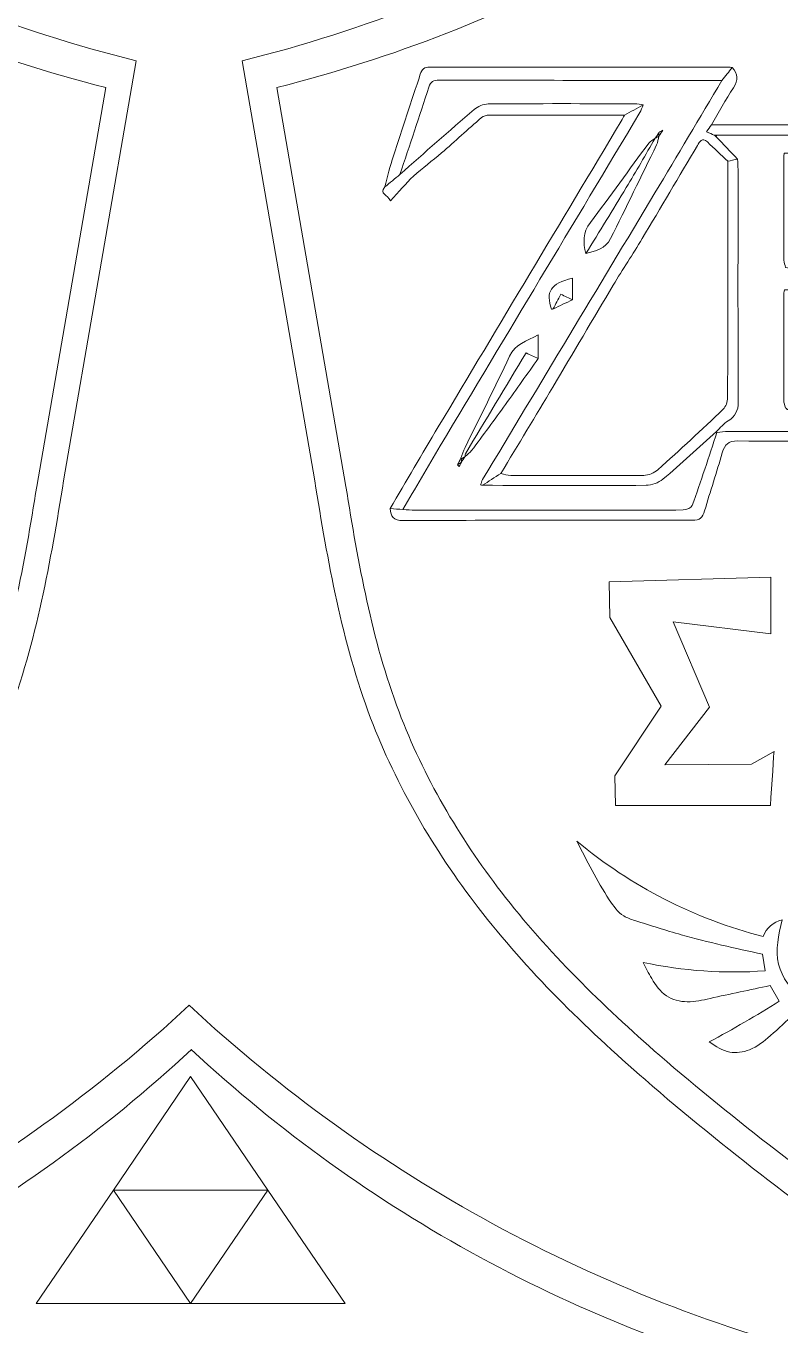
# Model space of a CAD drawing. Header units: inches. Extents: x 0 to 12, y 0 to 12.
# Drawn here: x 8.016 to 8.977, y 5.229 to 6.885 of the extents above; entities that cross this region are included whole.
import ezdxf

# ---------------------------------------------------------------- set-up
doc = ezdxf.new("R2010")
doc.units = ezdxf.units.IN
doc.header["$MEASUREMENT"] = 0

msp = doc.modelspace()

# ---------------------------------------------------------------- linework, layer by layer
at = {"color": 250, "lineweight": 0}
for p, q in [((8.0637, 6.3055), (8.1562, 6.8407)), ((8.2913, 6.8407), (8.3838, 6.3055))]:
    msp.add_line(p, q, dxfattribs=at)
at = {"color": 5, "lineweight": 0}
for p, q in [((8.0295, 6.2983), (8.1174, 6.8067)), ((8.3357, 6.8067), (8.4235, 6.2983)), ((8.9578, 5.6809), (8.9546, 5.7021)), ((8.976, 5.6423), (8.9642, 5.662)), ((8.2256, 5.5463), (8.1271, 5.4015)), ((8.324, 5.4015), (8.2256, 5.5463)), ((8.1271, 5.4015), (8.0287, 5.2568)), ((8.2256, 5.2568), (8.1271, 5.4015)), ((8.1271, 5.4015), (8.324, 5.4015)), ((8.324, 5.4015), (8.2256, 5.2568)), ((8.4225, 5.2568), (8.324, 5.4015)), ((8.0287, 5.2568), (8.2256, 5.2568)), ((8.2256, 5.2568), (8.4225, 5.2568))]:
    msp.add_line(p, q, dxfattribs=at)
at = {"color": 250, "lineweight": 0}
for centre, start, end in [((8.6206, 8.686), 227.0707, 255.8739), ((7.8269, 8.686), 284.1261, 312.9293), ((6.9277, 7.0303), 284.1261, 312.9293), ((9.5198, 7.0303), 227.0707, 255.8739)]:
    msp.add_arc(centre, 1.9029, start, end, dxfattribs=at)
at = {"color": 5, "lineweight": 0}
for centre, radius, start, end in [((8.5586, 8.5598), 1.8077, 227.0707, 255.8739), ((7.8945, 8.5598), 1.8077, 284.1261, 312.9293), ((9.105, 6.3098), 0.604, 230.1334, 255.6659), ((8.986, 5.7142), 0.0322, 101.4674, 161.1937), ((8.9176, 6.23), 0.5506, 257.9267, 274.1924), ((8.1845, 6.8968), 1.4833, 298.2597, 302.2494), ((6.9953, 6.9041), 1.8077, 284.1261, 312.9293), ((9.4577, 6.9041), 1.8077, 227.0707, 255.8739)]:
    msp.add_arc(centre, radius, start, end, dxfattribs=at)
for points, knots in [([(8.9159, 6.8322), (8.9116, 6.8267), (8.9073, 6.8213), (8.9029, 6.8158), (8.7828, 6.8158), (8.6627, 6.8158), (8.5425, 6.8161), (8.5354, 6.8161), (8.5316, 6.8144), (8.5292, 6.8072), (8.5173, 6.77), (8.5048, 6.733), (8.4924, 6.6959), (8.486, 6.6906), (8.4796, 6.6853), (8.4732, 6.68), (8.4768, 6.6932), (8.4798, 6.7066), (8.484, 6.7196), (8.4953, 6.7544), (8.5072, 6.789), (8.5184, 6.8238), (8.5205, 6.8301), (8.5232, 6.8328), (8.5303, 6.8328), (8.6572, 6.8326), (8.7841, 6.8326), (8.9111, 6.8326), (8.9127, 6.8326), (8.9143, 6.8324), (8.9159, 6.8322)], [0, 0, 0, 0, 1, 1, 1, 2, 2, 2, 3, 3, 3, 4, 4, 4, 5, 5, 5, 6, 6, 6, 7, 7, 7, 8, 8, 8, 9, 9, 9, 10, 10, 10, 10]), ([(8.9159, 6.8322), (8.9233, 6.8241), (8.9238, 6.8161), (8.9176, 6.8065), (8.9076, 6.7912), (8.8988, 6.7751), (8.8895, 6.7593), (8.8876, 6.7564), (8.8857, 6.7535), (8.8834, 6.7501), (8.8872, 6.7485), (8.8901, 6.7473), (8.893, 6.746), (8.8939, 6.7454), (8.8947, 6.7447), (8.8956, 6.744), (8.9046, 6.7345), (8.9137, 6.725), (8.9227, 6.7155), (8.9186, 6.7146), (8.9145, 6.7136), (8.9104, 6.7127), (8.9017, 6.7209), (8.8931, 6.7292), (8.8844, 6.7373), (8.8775, 6.7438), (8.8744, 6.7375), (8.8717, 6.7329), (8.8481, 6.6934), (8.8249, 6.6536), (8.8012, 6.6141), (8.7893, 6.5942), (8.7763, 6.5749), (8.7644, 6.5549), (8.7385, 6.5117), (8.7131, 6.4682), (8.6873, 6.4249), (8.6654, 6.3881), (8.6432, 6.3515), (8.6211, 6.3148), (8.6132, 6.3098), (8.6054, 6.3047), (8.5975, 6.2997), (8.5975, 6.2997), (8.5974, 6.2997), (8.5974, 6.2997), (8.5968, 6.3), (8.5961, 6.3002), (8.5953, 6.3002), (8.5961, 6.3024), (8.5965, 6.3049), (8.5977, 6.3069), (8.6709, 6.4288), (8.7443, 6.5506), (8.8175, 6.6724), (8.8461, 6.7201), (8.8745, 6.768), (8.9029, 6.8158), (8.9073, 6.8213), (8.9116, 6.8267), (8.9159, 6.8322)], [0, 0, 0, 0, 1, 1, 1, 2, 2, 2, 3, 3, 3, 4, 4, 4, 5, 5, 5, 6, 6, 6, 7, 7, 7, 8, 8, 8, 9, 9, 9, 10, 10, 10, 11, 11, 11, 12, 12, 12, 13, 13, 13, 14, 14, 14, 15, 15, 15, 16, 16, 16, 17, 17, 17, 18, 18, 18, 19, 19, 19, 20, 20, 20, 20]), ([(8.8026, 6.7846), (8.7991, 6.7851), (8.7955, 6.786), (8.7919, 6.786), (8.7296, 6.7861), (8.6673, 6.7863), (8.605, 6.7858), (8.5989, 6.7857), (8.5916, 6.7827), (8.5869, 6.7786), (8.5551, 6.7514), (8.5239, 6.7236), (8.4924, 6.6959), (8.5048, 6.733), (8.5173, 6.77), (8.5292, 6.8072), (8.5316, 6.8144), (8.5354, 6.8161), (8.5425, 6.8161), (8.6627, 6.8158), (8.7828, 6.8158), (8.9029, 6.8158), (8.8745, 6.768), (8.8461, 6.7201), (8.8175, 6.6724), (8.7443, 6.5506), (8.6709, 6.4288), (8.5977, 6.3069), (8.5965, 6.3049), (8.5961, 6.3024), (8.5953, 6.3002), (8.596, 6.3), (8.5967, 6.2999), (8.5974, 6.2997), (8.5974, 6.2997), (8.5975, 6.2997), (8.5975, 6.2997), (8.667, 6.2996), (8.7366, 6.2992), (8.8062, 6.2997), (8.8135, 6.2997), (8.8222, 6.3029), (8.8277, 6.3075), (8.851, 6.3271), (8.8732, 6.3478), (8.8958, 6.3681), (8.8958, 6.3681), (8.8965, 6.3672), (8.8965, 6.3672), (8.8862, 6.336), (8.8761, 6.3047), (8.8651, 6.2738), (8.8641, 6.2709), (8.8576, 6.2684), (8.8536, 6.2683), (8.8288, 6.2678), (8.804, 6.268), (8.7792, 6.268), (8.6902, 6.268), (8.6011, 6.268), (8.5121, 6.2681), (8.5068, 6.2681), (8.5016, 6.2685), (8.4963, 6.2688), (8.5121, 6.2958), (8.5276, 6.3229), (8.5437, 6.3498), (8.6285, 6.4915), (8.7134, 6.6331), (8.7982, 6.7747), (8.8, 6.7778), (8.8012, 6.7813), (8.8026, 6.7846)], [0, 0, 0, 0, 1, 1, 1, 2, 2, 2, 3, 3, 3, 4, 4, 4, 5, 5, 5, 6, 6, 6, 7, 7, 7, 8, 8, 8, 9, 9, 9, 10, 10, 10, 11, 11, 11, 12, 12, 12, 13, 13, 13, 14, 14, 14, 15, 15, 15, 16, 16, 16, 17, 17, 17, 18, 18, 18, 19, 19, 19, 20, 20, 20, 21, 21, 21, 22, 22, 22, 23, 23, 23, 24, 24, 24, 24]), ([(8.8026, 6.7846), (8.7946, 6.7802), (8.7865, 6.7758), (8.7785, 6.7714), (8.7211, 6.7715), (8.6636, 6.7717), (8.6062, 6.7716), (8.6029, 6.7716), (8.5988, 6.7704), (8.5963, 6.7683), (8.5792, 6.7535), (8.5625, 6.7382), (8.5454, 6.7233), (8.5337, 6.7132), (8.5211, 6.7041), (8.5097, 6.6936), (8.4998, 6.6845), (8.4912, 6.6739), (8.4804, 6.6623), (8.4771, 6.6705), (8.4653, 6.6705), (8.4732, 6.68), (8.4796, 6.6853), (8.486, 6.6906), (8.4924, 6.6959), (8.5239, 6.7236), (8.5551, 6.7514), (8.5869, 6.7786), (8.5916, 6.7827), (8.5989, 6.7857), (8.605, 6.7858), (8.6673, 6.7863), (8.7296, 6.7861), (8.7919, 6.786), (8.7955, 6.786), (8.7991, 6.7851), (8.8026, 6.7846)], [0, 0, 0, 0, 1, 1, 1, 2, 2, 2, 3, 3, 3, 4, 4, 4, 5, 5, 5, 6, 6, 6, 7, 7, 7, 8, 8, 8, 9, 9, 9, 10, 10, 10, 11, 11, 11, 12, 12, 12, 12]), ([(8.4963, 6.2688), (8.4909, 6.2692), (8.4855, 6.2697), (8.4801, 6.2702), (8.5005, 6.3049), (8.5206, 6.3397), (8.5413, 6.3742), (8.619, 6.5041), (8.6968, 6.634), (8.7746, 6.7639), (8.776, 6.7663), (8.7772, 6.7689), (8.7785, 6.7714), (8.7865, 6.7758), (8.7946, 6.7802), (8.8026, 6.7846), (8.8012, 6.7813), (8.8, 6.7778), (8.7982, 6.7747), (8.7134, 6.6331), (8.6285, 6.4915), (8.5437, 6.3498), (8.5276, 6.3229), (8.5121, 6.2958), (8.4963, 6.2688)], [0, 0, 0, 0, 1, 1, 1, 2, 2, 2, 3, 3, 3, 4, 4, 4, 5, 5, 5, 6, 6, 6, 7, 7, 7, 8, 8, 8, 8]), ([(9.2581, 6.759), (9.2538, 6.7546), (9.2496, 6.7503), (9.2453, 6.746), (9.2013, 6.746), (9.1572, 6.746), (9.1132, 6.746), (9.1078, 6.7597), (9.1023, 6.7503), (9.0967, 6.7462), (9.0958, 6.7461), (9.0948, 6.7461), (9.0938, 6.746), (9.0279, 6.746), (8.9619, 6.746), (8.8959, 6.746), (8.8949, 6.746), (8.894, 6.746), (8.893, 6.746), (8.8901, 6.7473), (8.8872, 6.7485), (8.8834, 6.7501), (8.8857, 6.7535), (8.8876, 6.7564), (8.8895, 6.7593), (9.0087, 6.7593), (9.1279, 6.7594), (9.2471, 6.7594), (9.2507, 6.7594), (9.2544, 6.7591), (9.2581, 6.759)], [0, 0, 0, 0, 1, 1, 1, 2, 2, 2, 3, 3, 3, 4, 4, 4, 5, 5, 5, 6, 6, 6, 7, 7, 7, 8, 8, 8, 9, 9, 9, 10, 10, 10, 10]), ([(9.463, 6.74), (9.4907, 6.7282), (9.511, 6.7093), (9.5251, 6.6819), (9.5445, 6.6444), (9.5533, 6.605), (9.5533, 6.5633), (9.5533, 6.5546), (9.5519, 6.5459), (9.5512, 6.5372), (9.5518, 6.5288), (9.5545, 6.52), (9.5526, 6.5123), (9.5469, 6.4892), (9.5396, 6.4665), (9.5327, 6.4437), (9.531, 6.438), (9.5284, 6.4325), (9.5263, 6.4269), (9.5157, 6.4155), (9.5051, 6.4041), (9.4946, 6.3927), (9.4941, 6.3922), (9.4944, 6.3911), (9.4944, 6.3903), (9.4944, 6.3903), (9.4944, 6.3906), (9.4944, 6.3906), (9.4709, 6.3701), (9.441, 6.3657), (9.4125, 6.358), (9.404, 6.3557), (9.3947, 6.356), (9.3858, 6.356), (9.2315, 6.3559), (9.0772, 6.3558), (8.9229, 6.3562), (8.911, 6.3563), (8.9063, 6.3519), (8.9033, 6.3412), (8.8963, 6.3164), (8.888, 6.2919), (8.8808, 6.2671), (8.8783, 6.2586), (8.8748, 6.2551), (8.8651, 6.2551), (8.7421, 6.2554), (8.6192, 6.2552), (8.4962, 6.2548), (8.4846, 6.2547), (8.4802, 6.2596), (8.4801, 6.2702), (8.4855, 6.2697), (8.4909, 6.2692), (8.4963, 6.2688), (8.5016, 6.2685), (8.5068, 6.2681), (8.5121, 6.2681), (8.6011, 6.268), (8.6902, 6.268), (8.7792, 6.268), (8.804, 6.268), (8.8288, 6.2678), (8.8536, 6.2683), (8.8576, 6.2684), (8.8641, 6.2709), (8.8651, 6.2738), (8.8761, 6.3047), (8.8862, 6.336), (8.8965, 6.3672), (8.9013, 6.3676), (8.9062, 6.3684), (8.911, 6.3684), (8.9688, 6.3685), (9.0265, 6.3685), (9.0843, 6.3685), (9.0886, 6.3685), (9.0929, 6.3689), (9.0983, 6.3691), (9.0983, 6.3877), (9.0984, 6.4051), (9.0982, 6.4226), (9.098, 6.4591), (9.0976, 6.4957), (9.0973, 6.5323), (9.101, 6.5362), (9.1048, 6.5401), (9.1086, 6.5441), (9.1099, 6.541), (9.1122, 6.5379), (9.1122, 6.5347), (9.1125, 6.4867), (9.1125, 6.4386), (9.1126, 6.3906), (9.1114, 6.385), (9.1099, 6.3795), (9.1092, 6.3739), (9.109, 6.3723), (9.1114, 6.3704), (9.1126, 6.3686), (9.1743, 6.3686), (9.236, 6.3686), (9.2988, 6.3686), (9.2988, 6.3804), (9.2988, 6.3906), (9.2987, 6.4007), (9.2985, 6.4446), (9.2981, 6.4886), (9.2978, 6.5325), (9.3017, 6.5372), (9.3057, 6.5418), (9.3096, 6.5464), (9.3108, 6.5433), (9.3131, 6.5402), (9.3131, 6.5371), (9.3135, 6.4897), (9.3135, 6.4423), (9.3136, 6.3948), (9.312, 6.3865), (9.3103, 6.3782), (9.3087, 6.3699), (9.3126, 6.3694), (9.3166, 6.3684), (9.3206, 6.3685), (9.3478, 6.369), (9.375, 6.3695), (9.4022, 6.3705), (9.4609, 6.3726), (9.5053, 6.4054), (9.5242, 6.4609), (9.5386, 6.5035), (9.5406, 6.5474), (9.5364, 6.592), (9.5308, 6.6513), (9.5111, 6.7019), (9.4554, 6.732), (9.4579, 6.7346), (9.4605, 6.7373), (9.463, 6.74)], [0, 0, 0, 0, 1, 1, 1, 2, 2, 2, 3, 3, 3, 4, 4, 4, 5, 5, 5, 6, 6, 6, 7, 7, 7, 8, 8, 8, 9, 9, 9, 10, 10, 10, 11, 11, 11, 12, 12, 12, 13, 13, 13, 14, 14, 14, 15, 15, 15, 16, 16, 16, 17, 17, 17, 18, 18, 18, 19, 19, 19, 20, 20, 20, 21, 21, 21, 22, 22, 22, 23, 23, 23, 24, 24, 24, 25, 25, 25, 26, 26, 26, 27, 27, 27, 28, 28, 28, 29, 29, 29, 30, 30, 30, 31, 31, 31, 32, 32, 32, 33, 33, 33, 34, 34, 34, 35, 35, 35, 36, 36, 36, 37, 37, 37, 38, 38, 38, 39, 39, 39, 40, 40, 40, 41, 41, 41, 42, 42, 42, 43, 43, 43, 44, 44, 44, 45, 45, 45, 46, 46, 46, 46]), ([(8.8225, 6.7493), (8.8225, 6.7493), (8.8226, 6.7494), (8.8226, 6.7494), (8.821, 6.7469), (8.8193, 6.7445), (8.8177, 6.742), (8.8177, 6.742), (8.8177, 6.742), (8.8177, 6.742), (8.815, 6.74), (8.8116, 6.7385), (8.8097, 6.7359), (8.7848, 6.7022), (8.7607, 6.668), (8.7352, 6.6348), (8.7251, 6.6218), (8.7259, 6.6091), (8.7295, 6.595), (8.7418, 6.5984), (8.7546, 6.6013), (8.7609, 6.6141), (8.7806, 6.6538), (8.8001, 6.6936), (8.8195, 6.7335), (8.8212, 6.7369), (8.8215, 6.741), (8.8224, 6.7447), (8.8224, 6.7447), (8.8223, 6.7446), (8.8223, 6.7446), (8.824, 6.7472), (8.8257, 6.7497), (8.8274, 6.7522), (8.8257, 6.7513), (8.8241, 6.7503), (8.8225, 6.7493)], [0, 0, 0, 0, 1, 1, 1, 2, 2, 2, 3, 3, 3, 4, 4, 4, 5, 5, 5, 6, 6, 6, 7, 7, 7, 8, 8, 8, 9, 9, 9, 10, 10, 10, 11, 11, 11, 12, 12, 12, 12]), ([(8.8177, 6.742), (8.8055, 6.721), (8.7935, 6.6999), (8.7809, 6.6792), (8.764, 6.651), (8.7467, 6.6231), (8.7295, 6.595), (8.7259, 6.6091), (8.7251, 6.6218), (8.7352, 6.6348), (8.7607, 6.668), (8.7848, 6.7022), (8.8097, 6.7359), (8.8116, 6.7385), (8.815, 6.74), (8.8177, 6.742)], [0, 0, 0, 0, 1, 1, 1, 2, 2, 2, 3, 3, 3, 4, 4, 4, 5, 5, 5, 5]), ([(8.8224, 6.7447), (8.8215, 6.741), (8.8212, 6.7369), (8.8195, 6.7335), (8.8001, 6.6936), (8.7806, 6.6538), (8.7609, 6.6141), (8.7546, 6.6013), (8.7418, 6.5984), (8.7295, 6.595), (8.7467, 6.6231), (8.764, 6.651), (8.7809, 6.6792), (8.7935, 6.6999), (8.8055, 6.721), (8.8177, 6.742), (8.8177, 6.742), (8.8177, 6.742), (8.8177, 6.742), (8.8192, 6.7429), (8.8208, 6.7438), (8.8224, 6.7447)], [0, 0, 0, 0, 1, 1, 1, 2, 2, 2, 3, 3, 3, 4, 4, 4, 5, 5, 5, 6, 6, 6, 7, 7, 7, 7]), ([(8.8224, 6.7447), (8.8208, 6.7438), (8.8192, 6.7429), (8.8177, 6.742), (8.8193, 6.7445), (8.821, 6.7469), (8.8226, 6.7494), (8.8225, 6.7478), (8.8224, 6.7462), (8.8223, 6.7446), (8.8223, 6.7446), (8.8224, 6.7447), (8.8224, 6.7447)], [0, 0, 0, 0, 1, 1, 1, 2, 2, 2, 3, 3, 3, 4, 4, 4, 4]), ([(8.8223, 6.7446), (8.8224, 6.7462), (8.8225, 6.7478), (8.8226, 6.7494), (8.8226, 6.7494), (8.8225, 6.7493), (8.8225, 6.7493), (8.8241, 6.7503), (8.8257, 6.7513), (8.8274, 6.7522), (8.8257, 6.7497), (8.824, 6.7472), (8.8223, 6.7446)], [0, 0, 0, 0, 1, 1, 1, 2, 2, 2, 3, 3, 3, 4, 4, 4, 4]), ([(8.8274, 6.7522), (8.8257, 6.7513), (8.8241, 6.7503), (8.8225, 6.7493), (8.8241, 6.7503), (8.8257, 6.7513), (8.8274, 6.7522)], [0, 0, 0, 0, 1, 1, 1, 2, 2, 2, 2]), ([(8.8959, 6.746), (8.8958, 6.7454), (8.8957, 6.7447), (8.8956, 6.744), (8.8947, 6.7447), (8.8939, 6.7454), (8.893, 6.746), (8.894, 6.746), (8.8949, 6.746), (8.8959, 6.746)], [0, 0, 0, 0, 1, 1, 1, 2, 2, 2, 3, 3, 3, 3]), ([(8.8959, 6.746), (8.9619, 6.746), (9.0279, 6.746), (9.0938, 6.746), (9.0947, 6.7455), (9.0955, 6.745), (9.0964, 6.7444), (9.0963, 6.7001), (9.0962, 6.6558), (9.096, 6.6115), (9.083, 6.6451), (9.07, 6.6786), (9.0568, 6.7121), (9.0552, 6.7159), (9.0525, 6.7193), (9.0503, 6.7229), (9.0279, 6.7229), (9.0056, 6.7229), (8.9824, 6.7229), (8.9822, 6.7216), (8.9817, 6.7197), (8.9817, 6.7178), (8.9816, 6.674), (8.9816, 6.6303), (8.9818, 6.5865), (8.9818, 6.5835), (8.9833, 6.5805), (8.9841, 6.5775), (9.0112, 6.5703), (9.0244, 6.5747), (9.0399, 6.5958), (9.0442, 6.6017), (9.0487, 6.6075), (9.0531, 6.6133), (9.0531, 6.5784), (9.0531, 6.5436), (9.0531, 6.5059), (9.044, 6.5196), (9.0368, 6.5308), (9.0291, 6.5416), (9.027, 6.5446), (9.0235, 6.5484), (9.0204, 6.5486), (9.008, 6.5494), (8.9955, 6.549), (8.9826, 6.549), (8.9821, 6.5456), (8.9816, 6.5437), (8.9816, 6.5418), (8.9816, 6.4971), (8.9816, 6.4524), (8.9817, 6.4078), (8.9817, 6.4047), (8.9831, 6.4016), (8.9838, 6.3986), (8.9846, 6.3978), (8.9854, 6.3971), (8.9862, 6.3964), (9.0049, 6.3966), (9.0237, 6.3973), (9.0423, 6.3965), (9.0516, 6.3961), (9.055, 6.3996), (9.0575, 6.4079), (9.0704, 6.4495), (9.084, 6.4909), (9.0973, 6.5323), (9.0976, 6.4957), (9.098, 6.4591), (9.0982, 6.4226), (9.0984, 6.4051), (9.0983, 6.3877), (9.0983, 6.3691), (9.0929, 6.3689), (9.0886, 6.3685), (9.0843, 6.3685), (9.0265, 6.3685), (8.9688, 6.3685), (8.911, 6.3684), (8.9062, 6.3684), (8.9013, 6.3676), (8.8965, 6.3672), (8.8965, 6.3672), (8.8958, 6.3681), (8.8958, 6.3681), (8.9008, 6.3728), (8.9051, 6.3786), (8.9108, 6.382), (8.9202, 6.3877), (8.9237, 6.3947), (8.9236, 6.4058), (8.9232, 6.5046), (8.9234, 6.6034), (8.9234, 6.7022), (8.9234, 6.7066), (8.923, 6.7111), (8.9227, 6.7155), (8.9137, 6.725), (8.9046, 6.7345), (8.8956, 6.744), (8.8957, 6.7447), (8.8958, 6.7454), (8.8959, 6.746)], [0, 0, 0, 0, 1, 1, 1, 2, 2, 2, 3, 3, 3, 4, 4, 4, 5, 5, 5, 6, 6, 6, 7, 7, 7, 8, 8, 8, 9, 9, 9, 10, 10, 10, 11, 11, 11, 12, 12, 12, 13, 13, 13, 14, 14, 14, 15, 15, 15, 16, 16, 16, 17, 17, 17, 18, 18, 18, 19, 19, 19, 20, 20, 20, 21, 21, 21, 22, 22, 22, 23, 23, 23, 24, 24, 24, 25, 25, 25, 26, 26, 26, 27, 27, 27, 28, 28, 28, 29, 29, 29, 30, 30, 30, 31, 31, 31, 32, 32, 32, 33, 33, 33, 34, 34, 34, 34]), ([(8.6211, 6.3148), (8.6253, 6.3139), (8.6295, 6.3122), (8.6336, 6.3122), (8.6902, 6.312), (8.7467, 6.3119), (8.8032, 6.3124), (8.8093, 6.3125), (8.8166, 6.3155), (8.8212, 6.3196), (8.8494, 6.3448), (8.8771, 6.3705), (8.9044, 6.3966), (8.9079, 6.3999), (8.9101, 6.4063), (8.9101, 6.4113), (8.9105, 6.5118), (8.9104, 6.6122), (8.9104, 6.7127), (8.9145, 6.7136), (8.9186, 6.7146), (8.9227, 6.7155), (8.923, 6.7111), (8.9234, 6.7066), (8.9234, 6.7022), (8.9234, 6.6034), (8.9232, 6.5046), (8.9236, 6.4058), (8.9237, 6.3947), (8.9202, 6.3877), (8.9108, 6.382), (8.9051, 6.3786), (8.9008, 6.3728), (8.8958, 6.3681), (8.8732, 6.3478), (8.851, 6.3271), (8.8277, 6.3075), (8.8222, 6.3029), (8.8135, 6.2997), (8.8062, 6.2997), (8.7366, 6.2992), (8.667, 6.2996), (8.5975, 6.2997), (8.6054, 6.3047), (8.6132, 6.3098), (8.6211, 6.3148)], [0, 0, 0, 0, 1, 1, 1, 2, 2, 2, 3, 3, 3, 4, 4, 4, 5, 5, 5, 6, 6, 6, 7, 7, 7, 8, 8, 8, 9, 9, 9, 10, 10, 10, 11, 11, 11, 12, 12, 12, 13, 13, 13, 14, 14, 14, 15, 15, 15, 15]), ([(8.688, 6.5247), (8.688, 6.5247), (8.6879, 6.5246), (8.6879, 6.5246), (8.6961, 6.5285), (8.7042, 6.5323), (8.7124, 6.5362), (8.7124, 6.5452), (8.7124, 6.5542), (8.7124, 6.5637), (8.684, 6.5565), (8.6779, 6.5466), (8.6858, 6.524), (8.6866, 6.5243), (8.6873, 6.5245), (8.688, 6.5247)], [0, 0, 0, 0, 1, 1, 1, 2, 2, 2, 3, 3, 3, 4, 4, 4, 5, 5, 5, 5]), ([(8.6858, 6.524), (8.6779, 6.5466), (8.684, 6.5565), (8.7124, 6.5637), (8.7124, 6.5542), (8.7124, 6.5452), (8.7124, 6.5362), (8.7078, 6.5384), (8.7032, 6.5406), (8.6974, 6.5433), (8.6939, 6.5365), (8.6909, 6.5306), (8.6879, 6.5246), (8.6879, 6.5246), (8.688, 6.5247), (8.688, 6.5247), (8.6872, 6.5247), (8.6865, 6.5245), (8.6858, 6.524)], [0, 0, 0, 0, 1, 1, 1, 2, 2, 2, 3, 3, 3, 4, 4, 4, 5, 5, 5, 6, 6, 6, 6]), ([(8.6879, 6.5246), (8.6909, 6.5306), (8.6939, 6.5365), (8.6974, 6.5433), (8.7032, 6.5406), (8.7078, 6.5384), (8.7124, 6.5362), (8.7042, 6.5323), (8.6961, 6.5285), (8.6879, 6.5246)], [0, 0, 0, 0, 1, 1, 1, 2, 2, 2, 3, 3, 3, 3]), ([(8.6858, 6.524), (8.6865, 6.5245), (8.6872, 6.5247), (8.688, 6.5247), (8.6873, 6.5245), (8.6866, 6.5243), (8.6858, 6.524)], [0, 0, 0, 0, 1, 1, 1, 2, 2, 2, 2]), ([(8.5706, 6.3291), (8.5722, 6.3315), (8.5739, 6.334), (8.5755, 6.3365), (8.5755, 6.3365), (8.5755, 6.3365), (8.5755, 6.3365), (8.5783, 6.339), (8.5816, 6.341), (8.5838, 6.344), (8.5984, 6.3635), (8.6128, 6.3831), (8.6271, 6.4029), (8.6411, 6.4222), (8.6548, 6.4417), (8.6686, 6.4612), (8.6686, 6.4704), (8.6686, 6.4796), (8.6686, 6.4914), (8.6537, 6.4829), (8.6393, 6.4802), (8.632, 6.4641), (8.614, 6.425), (8.5943, 6.3866), (8.5754, 6.3479), (8.5733, 6.3436), (8.5719, 6.3389), (8.5702, 6.3344), (8.5688, 6.3315), (8.5674, 6.3286), (8.5659, 6.3257), (8.5666, 6.325), (8.5674, 6.3243), (8.5681, 6.3235), (8.5689, 6.3254), (8.5698, 6.3273), (8.5707, 6.3292), (8.5707, 6.3292), (8.5706, 6.3291), (8.5706, 6.3291)], [0, 0, 0, 0, 1, 1, 1, 2, 2, 2, 3, 3, 3, 4, 4, 4, 5, 5, 5, 6, 6, 6, 7, 7, 7, 8, 8, 8, 9, 9, 9, 10, 10, 10, 11, 11, 11, 12, 12, 12, 13, 13, 13, 13]), ([(8.5702, 6.3344), (8.5719, 6.3389), (8.5733, 6.3436), (8.5754, 6.3479), (8.5943, 6.3866), (8.614, 6.425), (8.632, 6.4641), (8.6393, 6.4802), (8.6537, 6.4829), (8.6686, 6.4914), (8.6686, 6.4796), (8.6686, 6.4704), (8.6686, 6.4612), (8.6636, 6.4635), (8.6587, 6.4659), (8.6533, 6.4684), (8.6272, 6.4251), (8.6015, 6.3825), (8.5759, 6.34), (8.5754, 6.339), (8.5756, 6.3377), (8.5755, 6.3365), (8.5755, 6.3365), (8.5755, 6.3365), (8.5755, 6.3365), (8.574, 6.3355), (8.5726, 6.3345), (8.5712, 6.3335), (8.5708, 6.3338), (8.5705, 6.3341), (8.5702, 6.3344)], [0, 0, 0, 0, 1, 1, 1, 2, 2, 2, 3, 3, 3, 4, 4, 4, 5, 5, 5, 6, 6, 6, 7, 7, 7, 8, 8, 8, 9, 9, 9, 10, 10, 10, 10]), ([(8.5755, 6.3365), (8.5756, 6.3377), (8.5754, 6.339), (8.5759, 6.34), (8.6015, 6.3825), (8.6272, 6.4251), (8.6533, 6.4684), (8.6587, 6.4659), (8.6636, 6.4635), (8.6686, 6.4612), (8.6548, 6.4417), (8.6411, 6.4222), (8.6271, 6.4029), (8.6128, 6.3831), (8.5984, 6.3635), (8.5838, 6.344), (8.5816, 6.341), (8.5783, 6.339), (8.5755, 6.3365)], [0, 0, 0, 0, 1, 1, 1, 2, 2, 2, 3, 3, 3, 4, 4, 4, 5, 5, 5, 6, 6, 6, 6]), ([(8.5707, 6.3292), (8.5691, 6.328), (8.5675, 6.3269), (8.5659, 6.3257), (8.5674, 6.3286), (8.5688, 6.3315), (8.5702, 6.3344), (8.5705, 6.3341), (8.5708, 6.3338), (8.5712, 6.3335), (8.571, 6.3321), (8.5708, 6.3306), (8.5706, 6.3291), (8.5706, 6.3291), (8.5707, 6.3292), (8.5707, 6.3292)], [0, 0, 0, 0, 1, 1, 1, 2, 2, 2, 3, 3, 3, 4, 4, 4, 5, 5, 5, 5]), ([(8.5707, 6.3292), (8.5698, 6.3273), (8.5689, 6.3254), (8.5681, 6.3235), (8.5674, 6.3243), (8.5666, 6.325), (8.5659, 6.3257), (8.5675, 6.3269), (8.5691, 6.328), (8.5707, 6.3292)], [0, 0, 0, 0, 1, 1, 1, 2, 2, 2, 3, 3, 3, 3]), ([(8.5706, 6.3291), (8.5708, 6.3306), (8.571, 6.3321), (8.5712, 6.3335), (8.5726, 6.3345), (8.574, 6.3355), (8.5755, 6.3365), (8.5739, 6.334), (8.5722, 6.3315), (8.5706, 6.3291)], [0, 0, 0, 0, 1, 1, 1, 2, 2, 2, 3, 3, 3, 3]), ([(7.3273, 5.3362), (7.4301, 5.4126), (7.6104, 5.5468), (7.8356, 5.7663), (7.9814, 6.0156), (8.0136, 6.2005), (8.0295, 6.2983)], [0, 0, 0, 0, 0.0808468, 0.1419248, 0.197496, 0.2597021, 0.2597021, 0.2597021, 0.2597021]), ([(9.1257, 5.3362), (9.023, 5.4126), (8.8426, 5.5468), (8.6175, 5.7663), (8.4716, 6.0156), (8.4394, 6.2005), (8.4235, 6.2983)], [0, 0, 0, 0, 0.0808468, 0.1419248, 0.197496, 0.2597021, 0.2597021, 0.2597021, 0.2597021]), ([(8.5974, 6.2997), (8.5967, 6.2999), (8.596, 6.3), (8.5953, 6.3002), (8.5961, 6.3002), (8.5968, 6.3), (8.5974, 6.2997)], [0, 0, 0, 0, 1, 1, 1, 2, 2, 2, 2]), ([(8.9546, 5.7021), (8.9198, 5.7097), (8.8648, 5.7216), (8.807, 5.7402), (8.773, 5.7511), (8.7474, 5.7881), (8.7306, 5.8212), (8.7179, 5.8462)], [0, 0, 0, 0, 0.02753964, 0.04351363, 0.0474821, 0.05463243, 0.07669562, 0.07669562, 0.07669562, 0.07669562]), ([(9.064, 5.6237), (9.0434, 5.6286), (9.0052, 5.6377), (8.9664, 5.6893), (8.9751, 5.7266), (8.9796, 5.7458)], [0, 0, 0, 0, 0.01607831, 0.02987121, 0.04449574, 0.04449574, 0.04449574, 0.04449574]), ([(8.9642, 5.662), (8.9387, 5.6567), (8.9037, 5.6494), (8.8595, 5.6391), (8.8297, 5.6465), (8.8136, 5.6693), (8.8059, 5.6847), (8.8024, 5.6916)], [0, 0, 0, 0, 0.02023305, 0.02779216, 0.03497388, 0.04239776, 0.04841567, 0.04841567, 0.04841567, 0.04841567]), ([(8.9949, 5.6256), (8.9849, 5.6164), (8.9671, 5.6), (8.9414, 5.5788), (8.9107, 5.5743), (8.8951, 5.5847), (8.8868, 5.5902)], [0, 0, 0, 0, 0.01052872, 0.01884852, 0.02537562, 0.03288337, 0.03288337, 0.03288337, 0.03288337])]:
    msp.add_open_spline(points, degree=3, knots=knots, dxfattribs=at)
at = {"color": 250, "lineweight": 0}
for points in [[(7.3246, 5.2928), (7.4327, 5.3732), (7.6225, 5.5145), (7.8596, 5.7455), (8.0131, 6.008), (8.047, 6.2025), (8.0637, 6.3055)], [(9.123, 5.2928), (9.0148, 5.3732), (8.825, 5.5145), (8.588, 5.7455), (8.4344, 6.008), (8.4005, 6.2025), (8.3838, 6.3055)]]:
    msp.add_open_spline(points, degree=3, knots=[0, 0, 0, 0, 0.0808468, 0.1419248, 0.197496, 0.2597021, 0.2597021, 0.2597021, 0.2597021], dxfattribs=at)
at = {"color": 2, "lineweight": 0}
msp.add_open_spline([(8.8406, 6.1258), (8.8406, 6.1258), (8.8871, 6.0169), (8.8871, 6.0169), (8.8871, 6.0169), (8.8303, 5.9435), (8.8303, 5.9435), (8.8303, 5.9435), (8.9404, 5.9442), (8.9404, 5.9442), (8.9404, 5.9442), (8.9693, 5.9604), (8.9693, 5.9604), (8.9693, 5.9604), (8.9663, 5.9166), (8.9646, 5.8918), (8.8916, 5.8918), (8.7671, 5.8918), (8.7671, 5.8918), (8.7671, 5.8918), (8.7664, 5.9292), (8.7664, 5.9292), (8.7664, 5.9292), (8.8254, 6.0183), (8.8254, 6.0183), (8.8254, 6.0183), (8.7598, 6.131), (8.7598, 6.131), (8.7598, 6.131), (8.7592, 6.1768), (8.7592, 6.1768), (8.7592, 6.1768), (8.9651, 6.1825), (8.9651, 6.1825), (8.9651, 6.1584), (8.9652, 6.1343), (8.9652, 6.1103), (8.9652, 6.1103), (8.8406, 6.1258), (8.8406, 6.1258)], degree=3, knots=[0, 0, 0, 0, 1, 1, 1, 2, 2, 2, 3, 3, 3, 4, 4, 4, 5, 5, 5, 6, 6, 6, 7, 7, 7, 8, 8, 8, 9, 9, 9, 10, 10, 10, 11, 11, 11, 12, 12, 12, 13, 13, 13, 13], dxfattribs=at)

doc.saveas('drawing.dxf')
